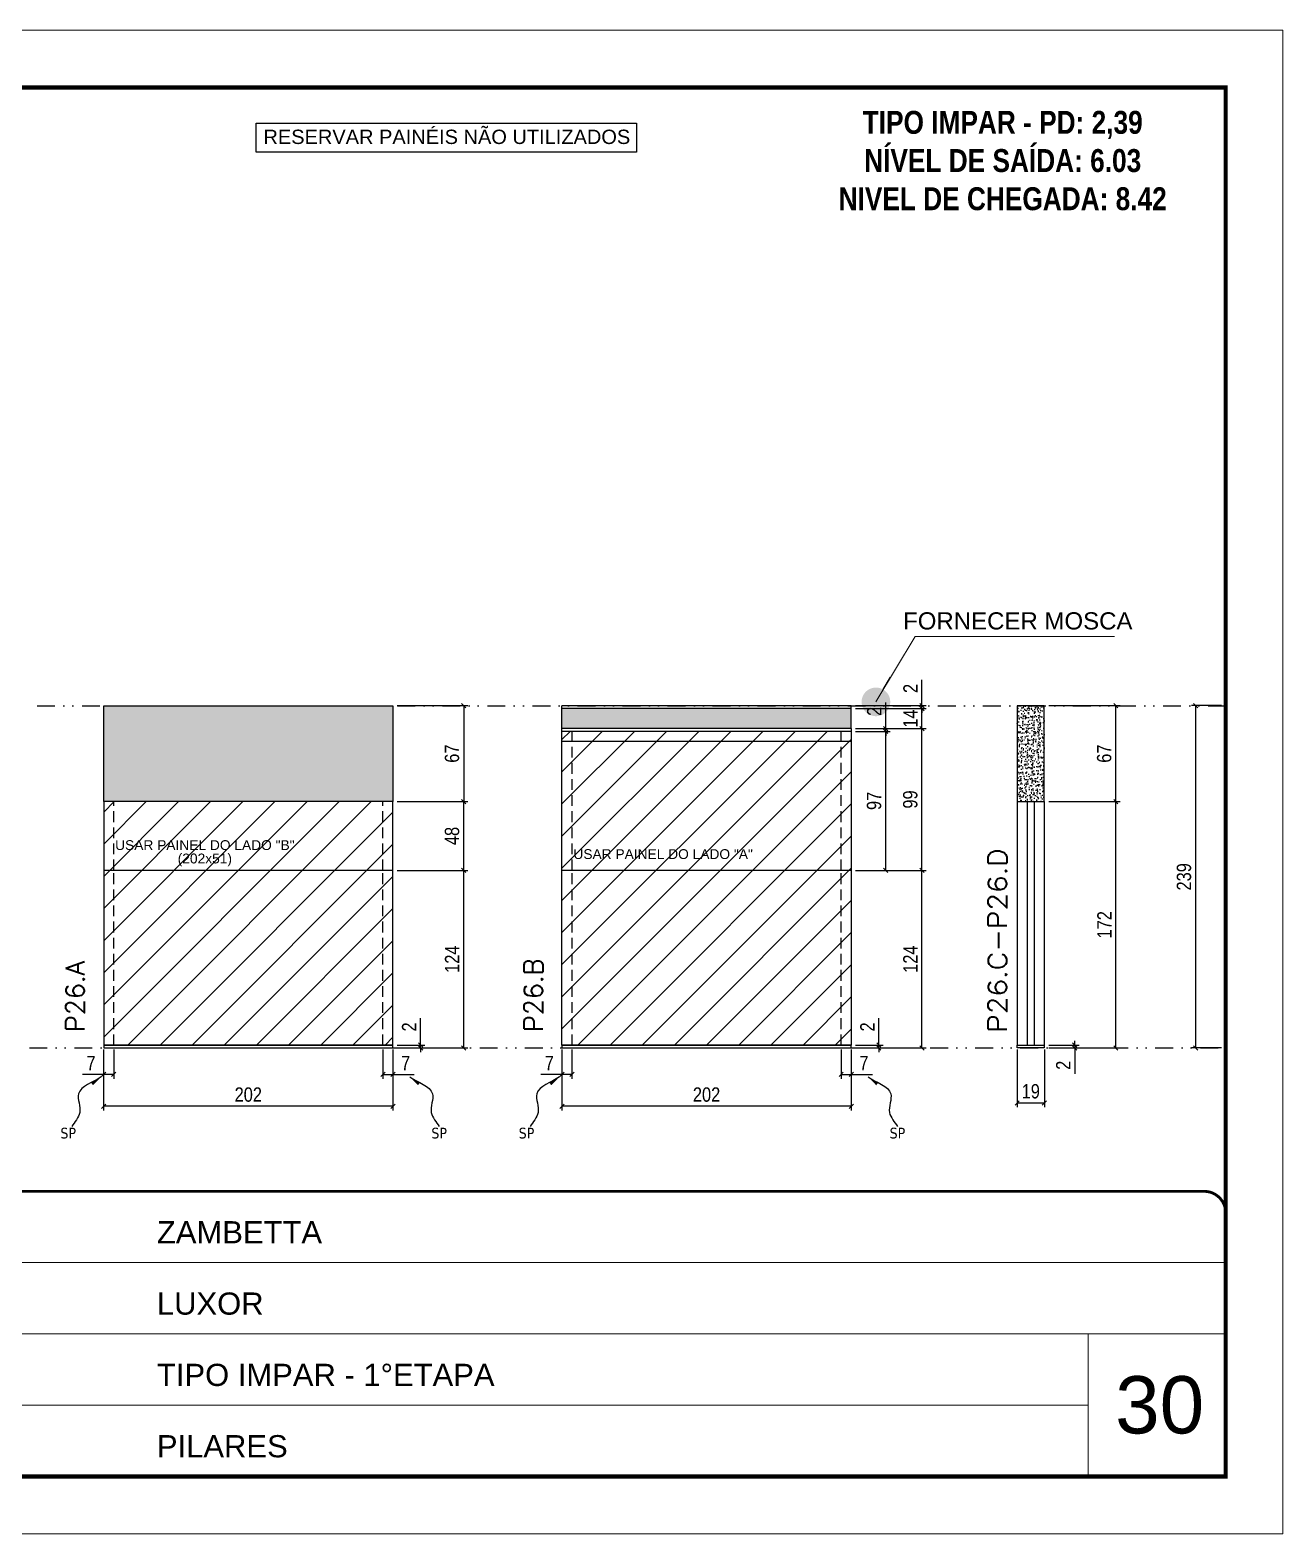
# Model space of a CAD drawing. Extents: x 14400 to 24104, y -21631 to 6985.
# Drawn here: x 16622 to 17497, y -2105 to -1055 of the extents above; entities that cross this region are included whole.
import ezdxf
from ezdxf.enums import TextEntityAlignment as Align

# ---------------------------------------------------------------- set-up
doc = ezdxf.new("R2010")
doc.units = 0
for name, pattern in [('CONTINUO', [0]), ('DASHED', [0.75, 0.5, -0.25]), ('DIVIDE2', [0.625, 0.25, -0.125, 0, -0.125, 0, -0.125]), ('HIDDEN', [0.375, 0.25, -0.125])]:
    doc.linetypes.add(name, pattern=pattern)
for name, color, linetype, lineweight in [('CARIMBO', 255, 'Continuous', 9), ('Folhas', 255, 'Continuous', 9), ('Hachura', 251, 'Continuous', 9), ('SARRAFO DE PRESSAO', 251, 'DASHED', 9), ('Texto Seção', 7, 'Continuous', 15)]:
    doc.layers.add(name, color=color, linetype=linetype, lineweight=lineweight)
for name, color, linetype in [('COTA', 241, 'Continuous'), ('NOMENCLATURA', 7, 'Continuous'), ('Nível', 160, 'Continuous'), ('Painéis', 200, 'Continuous'), ('SARR_2.2x7', 40, 'Continuous'), ('Sarrafo de Pressão', 42, 'HIDDEN'), ('texto', 7, 'Continuous'), ('TEXTO_GERAL', 7, 'Continuous')]:
    doc.layers.add(name, color=color, linetype=linetype)
doc.styles.add('ARIAL', font='arial.ttf')
doc.styles.add('COTA TECNICA', font='techl___.ttf', dxfattribs={"height": 10})
doc.styles.add('COTA TECNICA-50', font='techl___.ttf', dxfattribs={"height": 10})
doc.styles.add('REGUA-120', font='ROMANS.shx', dxfattribs={"height": 15})
doc.styles.add('ROMANC', font='techb___.ttf', dxfattribs={"height": 2.5})
doc.styles.get("Standard").update_dxf_attribs({"font": 'arial.ttf'})
doc.dimstyles.new('3x', dxfattribs={"dimtxt": 10, "dimasz": 5, "dimexe": 7, "dimexo": 5, "dimgap": 4, "dimtad": 1, "dimdec": 4, "dimlfac": 0.333333, "dimdsep": 46, "dimtxsty": 'Standard', "dimblk": 'DOT', "dimcen": 0.09, "dimclrd": 1, "dimclre": 1, "dimclrt": 2, "dimadec": 0, "dimazin": 2, "dimtfac": 1, "dimtdec": 4, "dimtmove": 0, "dimatfit": 3, "dimldrblk": 'DOT', "dimfxl": 1, "dimtolj": 1, "dimtzin": 0, "dimlwd": 9, "dimlwe": 9, "dimarcsym": 0})
doc.dimstyles.new('COTA PAINEL-50', dxfattribs={"dimtxt": 10, "dimasz": 3, "dimexe": 3, "dimexo": 3, "dimgap": 3, "dimtad": 1, "dimdec": 1, "dimzin": 12, "dimdsep": 46, "dimtxsty": 'COTA TECNICA-50', "dimblk1": 'OBLIQUE', "dimblk2": 'OBLIQUE', "dimsah": 1, "dimcen": 0.9, "dimclrd": 4, "dimclre": 4, "dimclrt": 240, "dimadec": 1, "dimazin": 3, "dimtfac": 1, "dimtdec": 1, "dimtmove": 0, "dimatfit": 3, "dimfxl": 1, "dimtolj": 1, "dimtzin": 12, "dimarcsym": 0})
doc.dimstyles.new('PAINEL', dxfattribs={"dimtxt": 10, "dimasz": 3, "dimexe": 3, "dimexo": 3, "dimgap": 3, "dimtad": 1, "dimdec": 1, "dimzin": 12, "dimdsep": 46, "dimtxsty": 'COTA TECNICA', "dimblk1": 'OBLIQUE', "dimblk2": 'OBLIQUE', "dimsah": 1, "dimcen": 0.9, "dimclrd": 4, "dimclre": 4, "dimclrt": 240, "dimadec": 1, "dimazin": 3, "dimtfac": 1, "dimtdec": 1, "dimtmove": 0, "dimatfit": 3, "dimfxl": 1, "dimtolj": 1, "dimtzin": 12, "dimarcsym": 0})
doc.dimstyles.get("Standard").update_dxf_attribs({"dimtxt": 0.18, "dimasz": 0.18, "dimexe": 0.18, "dimexo": 0.0625, "dimgap": 0.09, "dimtad": 0, "dimtih": 1, "dimtoh": 1, "dimdec": 4, "dimzin": 0, "dimdsep": 46, "dimtxsty": 'Standard', "dimcen": 0.09, "dimadec": 0, "dimazin": 0, "dimtfac": 1, "dimtdec": 4, "dimtofl": 0, "dimtmove": 0, "dimatfit": 3, "dimfxl": 1, "dimtolj": 1, "dimtzin": 0, "dimarcsym": 0})

# ---------------------------------------------------------------- blocks, each defined once
blk = doc.blocks.new('9999999999')
at = {"color": 30, "linetype": 'CONTINUO'}
for p, q in [((98564.6, 34379.6), (99584, 34379.6)), ((98564.6, 34329.8), (99488, 34329.8)), ((99584, 34329.8), (99488, 34329.8)), ((99488, 34329.8), (99488, 34230.2)), ((98564.6, 34280), (99488, 34280))]:
    blk.add_line(p, q, dxfattribs=at)
at = {"color": 30, "linetype": 'CONTINUO', "const_width": 2}
blk.add_lwpolyline([(99584, 34230.2), (99584, 34414.4, 0.414214), (99569, 34429.4), (98229, 34429.4, 0.414214), (98214, 34414.4), (98214, 34245.2, 0.414214), (98229, 34230.2), (99584, 34230.2)], format="xyb", dxfattribs=at)
at = {"layer": 'Folhas'}
blk.add_lwpolyline([(98139, 34190.2), (99624, 34190.2), (99624, 35240.2), (98139, 35240.2)], close=True, dxfattribs=at)
at = {"layer": 'Folhas', "color": 30, "const_width": 3}
blk.add_lwpolyline([(98214, 34230.2), (99584, 34230.2), (99584, 35200.2), (98214, 35200.2)], close=True, dxfattribs=at)
at = {"color": 7, "linetype": 'Continuous', "ltscale": 5, "style": 'ARIAL'}
for s, height, p in [('ZAMBETTA', 15.48, (98837.7, 34393.1)), ('LUXOR', 15.48, (98837.7, 34343.3)), ('TIPO IMPAR - 1°ETAPA', 15.483, (98837.7, 34293.5)), ('PILARES', 15.48, (98837.7, 34243.7))]:
    blk.add_text(s, height=height, dxfattribs=at).set_placement(p)
blk = doc.blocks.new('_Oblique')
at = {"color": 0, "linetype": 'ByBlock', "lineweight": -2}
blk.add_line((-0.5, -0.5), (0.5, 0.5), dxfattribs=at)
blk = doc.blocks.new('*D1282')
at = {"layer": 'COTA', "color": 4, "lineweight": -2, "transparency": 16777216}
for p, q in [((16673.5, -1767), (16673.5, -1809.7)), ((16875.5, -1767), (16875.5, -1809.7)), ((16875.5, -1806.7), (16673.5, -1806.7))]:
    blk.add_line(p, q, dxfattribs=at)
at = {"layer": 'Defpoints', "color": 0, "transparency": 16777216}
for p in [(16673.5, -1764), (16875.5, -1764), (16673.5, -1806.7)]:
    blk.add_point(p, dxfattribs=at)
at = {"layer": 'COTA', "color": 4, "lineweight": -2, "transparency": 16777216, "xscale": 3, "yscale": 3, "zscale": 3, "rotation": 180}
blk.add_blockref('_Oblique', (16673.5, -1806.7), dxfattribs=at)
at = {"layer": 'COTA', "color": 4, "lineweight": -2, "transparency": 16777216, "xscale": 3, "yscale": 3, "zscale": 3}
blk.add_blockref('_Oblique', (16875.5, -1806.7), dxfattribs=at)
at = {"layer": 'COTA', "color": 240, "transparency": 16777216, "insert": (16774.5, -1798.6), "char_height": 10, "attachment_point": 5, "style": 'COTA TECNICA'}
blk.add_mtext('\\A1;202', dxfattribs=at)
blk = doc.blocks.new('*D1283')
at = {"layer": 'COTA', "color": 4, "lineweight": -2, "transparency": 16777216}
for p, q in [((16868.5, -1767), (16868.5, -1787.5)), ((16875.5, -1769), (16875.5, -1787.5)), ((16868.5, -1784.5), (16875.5, -1784.5)), ((16875.5, -1784.5), (16890.3, -1784.5))]:
    blk.add_line(p, q, dxfattribs=at)
at = {"layer": 'Defpoints', "color": 0, "transparency": 16777216}
for p in [(16868.5, -1764), (16875.5, -1766), (16875.5, -1784.5)]:
    blk.add_point(p, dxfattribs=at)
at = {"layer": 'COTA', "color": 4, "lineweight": -2, "transparency": 16777216, "xscale": 3, "yscale": 3, "zscale": 3, "rotation": 180}
blk.add_blockref('_Oblique', (16868.5, -1784.5), dxfattribs=at)
at = {"layer": 'COTA', "color": 4, "lineweight": -2, "transparency": 16777216, "xscale": 3, "yscale": 3, "zscale": 3}
blk.add_blockref('_Oblique', (16875.5, -1784.5), dxfattribs=at)
at = {"layer": 'COTA', "color": 240, "transparency": 16777216, "insert": (16884.4, -1776.5), "char_height": 10, "attachment_point": 5, "style": 'COTA TECNICA-50'}
blk.add_mtext('\\A1;7', dxfattribs=at)
blk = doc.blocks.new('*D1284')
at = {"layer": 'COTA', "color": 4, "lineweight": -2, "transparency": 16777216}
for p, q in [((16673.5, -1769), (16673.5, -1787.5)), ((16680.5, -1767), (16680.5, -1787.5)), ((16673.5, -1784.5), (16658.8, -1784.5)), ((16680.5, -1784.5), (16673.5, -1784.5))]:
    blk.add_line(p, q, dxfattribs=at)
at = {"layer": 'Defpoints', "color": 0, "transparency": 16777216}
for p in [(16673.5, -1766), (16680.5, -1764), (16673.5, -1784.5)]:
    blk.add_point(p, dxfattribs=at)
at = {"layer": 'COTA', "color": 4, "lineweight": -2, "transparency": 16777216, "xscale": 3, "yscale": 3, "zscale": 3, "rotation": 180}
blk.add_blockref('_Oblique', (16673.5, -1784.5), dxfattribs=at)
at = {"layer": 'COTA', "color": 4, "lineweight": -2, "transparency": 16777216, "xscale": 3, "yscale": 3, "zscale": 3}
blk.add_blockref('_Oblique', (16680.5, -1784.5), dxfattribs=at)
at = {"layer": 'COTA', "color": 240, "transparency": 16777216, "insert": (16664.7, -1776.5), "char_height": 10, "attachment_point": 5, "style": 'COTA TECNICA-50'}
blk.add_mtext('\\A1;7', dxfattribs=at)
blk = doc.blocks.new('*D1292')
at = {"layer": 'COTA', "color": 4, "linetype": 'ByBlock', "lineweight": -2, "transparency": 16777216}
for p, q in [((16878.5, -1642), (16927.9, -1642)), ((16924.9, -1766), (16924.9, -1642)), ((16878.5, -1766), (16927.9, -1766))]:
    blk.add_line(p, q, dxfattribs=at)
at = {"layer": 'Defpoints', "color": 0, "linetype": 'ByBlock', "transparency": 16777216}
for p in [(16875.5, -1642), (16924.9, -1642), (16875.5, -1766)]:
    blk.add_point(p, dxfattribs=at)
at = {"layer": 'COTA', "color": 4, "linetype": 'ByBlock', "lineweight": -2, "transparency": 16777216, "xscale": 3, "yscale": 3, "zscale": 3}
for p, rotation in [((16924.9, -1642), 90), ((16924.9, -1766), 270)]:
    blk.add_blockref('_Oblique', p, dxfattribs=dict(at, rotation=rotation))
at = {"layer": 'COTA', "color": 240, "linetype": 'ByBlock', "transparency": 16777216, "insert": (16916.8, -1704), "char_height": 10, "attachment_point": 5, "rotation": 90, "style": 'COTA TECNICA'}
blk.add_mtext('\\A1;124', dxfattribs=at)
blk = doc.blocks.new('*D1285')
at = {"layer": 'COTA', "color": 4, "lineweight": -2, "transparency": 16777216}
for p, q in [((16894.8, -1764), (16894.8, -1745.2)), ((16878.5, -1764), (16897.8, -1764)), ((16878.5, -1766), (16897.8, -1766)), ((16894.8, -1766), (16894.8, -1764)), ((16894.8, -1766), (16894.8, -1769))]:
    blk.add_line(p, q, dxfattribs=at)
at = {"layer": 'Defpoints', "color": 0, "transparency": 16777216}
for p in [(16875.5, -1764), (16875.5, -1766), (16894.8, -1766)]:
    blk.add_point(p, dxfattribs=at)
at = {"layer": 'COTA', "color": 4, "lineweight": -2, "transparency": 16777216, "xscale": 3, "yscale": 3, "zscale": 3}
for p, rotation in [((16894.8, -1764), 270), ((16894.8, -1766), 90)]:
    blk.add_blockref('_Oblique', p, dxfattribs=dict(at, rotation=rotation))
at = {"layer": 'COTA', "color": 240, "transparency": 16777216, "insert": (16886.8, -1751.3), "char_height": 10, "attachment_point": 5, "rotation": 90, "style": 'COTA TECNICA-50'}
blk.add_mtext('\\A1;2', dxfattribs=at)
blk = doc.blocks.new('*D1293')
at = {"layer": 'COTA', "color": 4, "linetype": 'ByBlock', "lineweight": -2, "transparency": 16777216}
for p, q in [((16878.5, -1642), (16927.9, -1642)), ((16924.9, -1766), (16924.9, -1642)), ((16878.5, -1766), (16927.9, -1766))]:
    blk.add_line(p, q, dxfattribs=at)
at = {"layer": 'Defpoints', "color": 0, "linetype": 'ByBlock', "transparency": 16777216}
for p in [(16875.5, -1642), (16924.9, -1642), (16875.5, -1766)]:
    blk.add_point(p, dxfattribs=at)
at = {"layer": 'COTA', "color": 4, "linetype": 'ByBlock', "lineweight": -2, "transparency": 16777216, "xscale": 3, "yscale": 3, "zscale": 3}
for p, rotation in [((16924.9, -1642), 90), ((16924.9, -1766), 270)]:
    blk.add_blockref('_Oblique', p, dxfattribs=dict(at, rotation=rotation))
at = {"layer": 'COTA', "color": 240, "linetype": 'ByBlock', "transparency": 16777216, "insert": (16916.8, -1704), "char_height": 10, "attachment_point": 5, "rotation": 90, "style": 'COTA TECNICA'}
blk.add_mtext('\\A1;124', dxfattribs=at)
blk = doc.blocks.new('*D1286')
at = {"layer": 'COTA', "color": 4, "lineweight": -2, "transparency": 16777216}
for p, q in [((16993.5, -1767), (16993.5, -1809.7)), ((17195.5, -1767), (17195.5, -1809.7)), ((17195.5, -1806.7), (16993.5, -1806.7))]:
    blk.add_line(p, q, dxfattribs=at)
at = {"layer": 'Defpoints', "color": 0, "transparency": 16777216}
for p in [(16993.5, -1764), (17195.5, -1764), (16993.5, -1806.7)]:
    blk.add_point(p, dxfattribs=at)
at = {"layer": 'COTA', "color": 4, "lineweight": -2, "transparency": 16777216, "xscale": 3, "yscale": 3, "zscale": 3, "rotation": 180}
blk.add_blockref('_Oblique', (16993.5, -1806.7), dxfattribs=at)
at = {"layer": 'COTA', "color": 4, "lineweight": -2, "transparency": 16777216, "xscale": 3, "yscale": 3, "zscale": 3}
blk.add_blockref('_Oblique', (17195.5, -1806.7), dxfattribs=at)
at = {"layer": 'COTA', "color": 240, "transparency": 16777216, "insert": (17094.5, -1798.6), "char_height": 10, "attachment_point": 5, "style": 'COTA TECNICA'}
blk.add_mtext('\\A1;202', dxfattribs=at)
blk = doc.blocks.new('*D1287')
at = {"layer": 'COTA', "color": 4, "lineweight": -2, "transparency": 16777216}
for p, q in [((17188.5, -1767), (17188.5, -1787.5)), ((17195.5, -1769), (17195.5, -1787.5)), ((17188.5, -1784.5), (17195.5, -1784.5)), ((17195.5, -1784.5), (17210.3, -1784.5))]:
    blk.add_line(p, q, dxfattribs=at)
at = {"layer": 'Defpoints', "color": 0, "transparency": 16777216}
for p in [(17188.5, -1764), (17195.5, -1766), (17195.5, -1784.5)]:
    blk.add_point(p, dxfattribs=at)
at = {"layer": 'COTA', "color": 4, "lineweight": -2, "transparency": 16777216, "xscale": 3, "yscale": 3, "zscale": 3, "rotation": 180}
blk.add_blockref('_Oblique', (17188.5, -1784.5), dxfattribs=at)
at = {"layer": 'COTA', "color": 4, "lineweight": -2, "transparency": 16777216, "xscale": 3, "yscale": 3, "zscale": 3}
blk.add_blockref('_Oblique', (17195.5, -1784.5), dxfattribs=at)
at = {"layer": 'COTA', "color": 240, "transparency": 16777216, "insert": (17204.4, -1776.5), "char_height": 10, "attachment_point": 5, "style": 'COTA TECNICA-50'}
blk.add_mtext('\\A1;7', dxfattribs=at)
blk = doc.blocks.new('*D1288')
at = {"layer": 'COTA', "color": 4, "lineweight": -2, "transparency": 16777216}
for p, q in [((16993.5, -1769), (16993.5, -1787.5)), ((17000.5, -1767), (17000.5, -1787.5)), ((16993.5, -1784.5), (16978.8, -1784.5)), ((17000.5, -1784.5), (16993.5, -1784.5))]:
    blk.add_line(p, q, dxfattribs=at)
at = {"layer": 'Defpoints', "color": 0, "transparency": 16777216}
for p in [(16993.5, -1766), (17000.5, -1764), (16993.5, -1784.5)]:
    blk.add_point(p, dxfattribs=at)
at = {"layer": 'COTA', "color": 4, "lineweight": -2, "transparency": 16777216, "xscale": 3, "yscale": 3, "zscale": 3, "rotation": 180}
blk.add_blockref('_Oblique', (16993.5, -1784.5), dxfattribs=at)
at = {"layer": 'COTA', "color": 4, "lineweight": -2, "transparency": 16777216, "xscale": 3, "yscale": 3, "zscale": 3}
blk.add_blockref('_Oblique', (17000.5, -1784.5), dxfattribs=at)
at = {"layer": 'COTA', "color": 240, "transparency": 16777216, "insert": (16984.7, -1776.5), "char_height": 10, "attachment_point": 5, "style": 'COTA TECNICA-50'}
blk.add_mtext('\\A1;7', dxfattribs=at)
blk = doc.blocks.new('*D1294')
at = {"layer": 'COTA', "color": 4, "linetype": 'ByBlock', "lineweight": -2, "transparency": 16777216}
for p, q in [((17198.5, -1642), (17247.9, -1642)), ((17244.9, -1766), (17244.9, -1642)), ((17198.5, -1766), (17247.9, -1766))]:
    blk.add_line(p, q, dxfattribs=at)
at = {"layer": 'Defpoints', "color": 0, "linetype": 'ByBlock', "transparency": 16777216}
for p in [(17195.5, -1642), (17244.9, -1642), (17195.5, -1766)]:
    blk.add_point(p, dxfattribs=at)
at = {"layer": 'COTA', "color": 4, "linetype": 'ByBlock', "lineweight": -2, "transparency": 16777216, "xscale": 3, "yscale": 3, "zscale": 3}
for p, rotation in [((17244.9, -1642), 90), ((17244.9, -1766), 270)]:
    blk.add_blockref('_Oblique', p, dxfattribs=dict(at, rotation=rotation))
at = {"layer": 'COTA', "color": 240, "linetype": 'ByBlock', "transparency": 16777216, "insert": (17236.8, -1704), "char_height": 10, "attachment_point": 5, "rotation": 90, "style": 'COTA TECNICA'}
blk.add_mtext('\\A1;124', dxfattribs=at)
blk = doc.blocks.new('*D1289')
at = {"layer": 'COTA', "color": 4, "lineweight": -2, "transparency": 16777216}
for p, q in [((17214.8, -1764), (17214.8, -1745.2)), ((17198.5, -1764), (17217.8, -1764)), ((17198.5, -1766), (17217.8, -1766)), ((17214.8, -1766), (17214.8, -1764)), ((17214.8, -1766), (17214.8, -1769))]:
    blk.add_line(p, q, dxfattribs=at)
at = {"layer": 'Defpoints', "color": 0, "transparency": 16777216}
for p in [(17195.5, -1764), (17195.5, -1766), (17214.8, -1766)]:
    blk.add_point(p, dxfattribs=at)
at = {"layer": 'COTA', "color": 4, "lineweight": -2, "transparency": 16777216, "xscale": 3, "yscale": 3, "zscale": 3}
for p, rotation in [((17214.8, -1764), 270), ((17214.8, -1766), 90)]:
    blk.add_blockref('_Oblique', p, dxfattribs=dict(at, rotation=rotation))
at = {"layer": 'COTA', "color": 240, "transparency": 16777216, "insert": (17206.8, -1751.3), "char_height": 10, "attachment_point": 5, "rotation": 90, "style": 'COTA TECNICA-50'}
blk.add_mtext('\\A1;2', dxfattribs=at)
blk = doc.blocks.new('*D1295')
at = {"layer": 'COTA', "color": 4, "linetype": 'ByBlock', "lineweight": -2, "transparency": 16777216}
for p, q in [((17198.5, -1642), (17247.9, -1642)), ((17244.9, -1766), (17244.9, -1642)), ((17198.5, -1766), (17247.9, -1766))]:
    blk.add_line(p, q, dxfattribs=at)
at = {"layer": 'Defpoints', "color": 0, "linetype": 'ByBlock', "transparency": 16777216}
for p in [(17195.5, -1642), (17244.9, -1642), (17195.5, -1766)]:
    blk.add_point(p, dxfattribs=at)
at = {"layer": 'COTA', "color": 4, "linetype": 'ByBlock', "lineweight": -2, "transparency": 16777216, "xscale": 3, "yscale": 3, "zscale": 3}
for p, rotation in [((17244.9, -1642), 90), ((17244.9, -1766), 270)]:
    blk.add_blockref('_Oblique', p, dxfattribs=dict(at, rotation=rotation))
at = {"layer": 'COTA', "color": 240, "linetype": 'ByBlock', "transparency": 16777216, "insert": (17236.8, -1704), "char_height": 10, "attachment_point": 5, "rotation": 90, "style": 'COTA TECNICA'}
blk.add_mtext('\\A1;124', dxfattribs=at)
blk = doc.blocks.new('*D1296')
at = {"layer": 'COTA', "color": 4, "lineweight": -2, "transparency": 16777216}
for p, q in [((17198.5, -1543), (17247.9, -1543)), ((17244.9, -1642), (17244.9, -1543)), ((17198.5, -1642), (17247.9, -1642))]:
    blk.add_line(p, q, dxfattribs=at)
at = {"layer": 'Defpoints', "color": 0, "transparency": 16777216}
for p in [(17195.5, -1543), (17244.9, -1543), (17195.5, -1642)]:
    blk.add_point(p, dxfattribs=at)
at = {"layer": 'COTA', "color": 4, "lineweight": -2, "transparency": 16777216, "xscale": 3, "yscale": 3, "zscale": 3}
for p, rotation in [((17244.9, -1543), 90), ((17244.9, -1642), 270)]:
    blk.add_blockref('_Oblique', p, dxfattribs=dict(at, rotation=rotation))
at = {"layer": 'COTA', "color": 240, "transparency": 16777216, "insert": (17236.8, -1592.5), "char_height": 10, "attachment_point": 5, "rotation": 90, "style": 'COTA TECNICA'}
blk.add_mtext('\\A1;99', dxfattribs=at)
blk = doc.blocks.new('*D1263')
at = {"layer": 'COTA', "color": 4, "lineweight": -2, "transparency": 16777216}
for p, q in [((17311.4, -1767), (17311.4, -1807.4)), ((17330.4, -1767), (17330.4, -1807.4)), ((17311.4, -1804.4), (17330.4, -1804.4))]:
    blk.add_line(p, q, dxfattribs=at)
at = {"layer": 'Defpoints', "color": 0, "transparency": 16777216}
for p in [(17311.4, -1764), (17330.4, -1764), (17330.4, -1804.4)]:
    blk.add_point(p, dxfattribs=at)
at = {"layer": 'COTA', "color": 4, "lineweight": -2, "transparency": 16777216, "xscale": 3, "yscale": 3, "zscale": 3, "rotation": 180}
blk.add_blockref('_Oblique', (17311.4, -1804.4), dxfattribs=at)
at = {"layer": 'COTA', "color": 4, "lineweight": -2, "transparency": 16777216, "xscale": 3, "yscale": 3, "zscale": 3}
blk.add_blockref('_Oblique', (17330.4, -1804.4), dxfattribs=at)
at = {"layer": 'COTA', "color": 240, "transparency": 16777216, "insert": (17320.9, -1796.3), "char_height": 10, "attachment_point": 5, "style": 'COTA TECNICA'}
blk.add_mtext('\\A1;19', dxfattribs=at)
blk = doc.blocks.new('*D1264')
at = {"layer": 'COTA', "color": 4, "lineweight": -2, "transparency": 16777216}
for p, q in [((17351.6, -1764), (17351.6, -1761)), ((17333.4, -1764), (17354.6, -1764)), ((17333.4, -1766), (17354.6, -1766)), ((17351.6, -1764), (17351.6, -1766)), ((17351.6, -1766), (17351.6, -1784.1))]:
    blk.add_line(p, q, dxfattribs=at)
at = {"layer": 'Defpoints', "color": 0, "transparency": 16777216}
for p in [(17330.4, -1764), (17330.4, -1766), (17351.6, -1764)]:
    blk.add_point(p, dxfattribs=at)
at = {"layer": 'COTA', "color": 4, "lineweight": -2, "transparency": 16777216, "xscale": 3, "yscale": 3, "zscale": 3}
for p, rotation in [((17351.6, -1764), 270), ((17351.6, -1766), 90)]:
    blk.add_blockref('_Oblique', p, dxfattribs=dict(at, rotation=rotation))
at = {"layer": 'COTA', "color": 240, "transparency": 16777216, "insert": (17343.6, -1778.1), "char_height": 10, "attachment_point": 5, "rotation": 90, "style": 'COTA TECNICA-50'}
blk.add_mtext('\\A1;2', dxfattribs=at)
blk = doc.blocks.new('*D1265')
at = {"layer": 'COTA', "color": 4, "lineweight": -2, "transparency": 16777216}
for p, q in [((17333.4, -1594), (17383.3, -1594)), ((17380.3, -1766), (17380.3, -1594)), ((17333.4, -1766), (17383.3, -1766))]:
    blk.add_line(p, q, dxfattribs=at)
at = {"layer": 'Defpoints', "color": 0, "transparency": 16777216}
for p in [(17330.4, -1594), (17380.3, -1594), (17330.4, -1766)]:
    blk.add_point(p, dxfattribs=at)
at = {"layer": 'COTA', "color": 4, "lineweight": -2, "transparency": 16777216, "xscale": 3, "yscale": 3, "zscale": 3}
for p, rotation in [((17380.3, -1594), 90), ((17380.3, -1766), 270)]:
    blk.add_blockref('_Oblique', p, dxfattribs=dict(at, rotation=rotation))
at = {"layer": 'COTA', "color": 240, "transparency": 16777216, "insert": (17372.3, -1680), "char_height": 10, "attachment_point": 5, "rotation": 90, "style": 'COTA TECNICA-50'}
blk.add_mtext('\\A1;172', dxfattribs=at)
blk = doc.blocks.new('*D1290')
at = {"layer": 'COTA', "color": 4, "lineweight": -2, "transparency": 16777216}
for p, q in [((17333.4, -1527), (17383.3, -1527)), ((17380.3, -1594), (17380.3, -1527)), ((17333.4, -1594), (17383.3, -1594))]:
    blk.add_line(p, q, dxfattribs=at)
at = {"layer": 'Defpoints', "color": 0, "transparency": 16777216}
for p in [(17330.4, -1527), (17380.3, -1527), (17330.4, -1594)]:
    blk.add_point(p, dxfattribs=at)
at = {"layer": 'COTA', "color": 4, "lineweight": -2, "transparency": 16777216, "xscale": 3, "yscale": 3, "zscale": 3}
for p, rotation in [((17380.3, -1527), 90), ((17380.3, -1594), 270)]:
    blk.add_blockref('_Oblique', p, dxfattribs=dict(at, rotation=rotation))
at = {"layer": 'COTA', "color": 240, "transparency": 16777216, "insert": (17372.2, -1560.5), "char_height": 10, "attachment_point": 5, "rotation": 90, "style": 'COTA TECNICA'}
blk.add_mtext('\\A1;67', dxfattribs=at)
blk = doc.blocks.new('*D1291')
at = {"layer": 'COTA', "color": 4, "lineweight": -2, "transparency": 16777216}
for p, q in [((17454, -1527), (17433.1, -1527)), ((17436.1, -1766), (17436.1, -1527)), ((17454, -1766), (17433.1, -1766))]:
    blk.add_line(p, q, dxfattribs=at)
at = {"layer": 'Defpoints', "color": 0, "transparency": 16777216}
for p in [(17436.1, -1527), (17457, -1527), (17457, -1766)]:
    blk.add_point(p, dxfattribs=at)
at = {"layer": 'COTA', "color": 4, "lineweight": -2, "transparency": 16777216, "xscale": 3, "yscale": 3, "zscale": 3}
for p, rotation in [((17436.1, -1527), 90), ((17436.1, -1766), 270)]:
    blk.add_blockref('_Oblique', p, dxfattribs=dict(at, rotation=rotation))
at = {"layer": 'COTA', "color": 240, "transparency": 16777216, "insert": (17427.9, -1646.5), "char_height": 10, "attachment_point": 5, "rotation": 90, "style": 'COTA TECNICA'}
blk.add_mtext('\\A1;239', dxfattribs=at)
blk = doc.blocks.new('*D3546')
at = {"layer": 'COTA', "color": 4, "lineweight": -2, "transparency": 16777216}
for p, q in [((16878.5, -1594), (16927.9, -1594)), ((16924.9, -1642), (16924.9, -1594)), ((16878.5, -1642), (16927.9, -1642))]:
    blk.add_line(p, q, dxfattribs=at)
at = {"layer": 'Defpoints', "color": 0, "transparency": 16777216}
for p in [(16875.5, -1594), (16924.9, -1594), (16875.5, -1642)]:
    blk.add_point(p, dxfattribs=at)
at = {"layer": 'COTA', "color": 4, "lineweight": -2, "transparency": 16777216, "xscale": 3, "yscale": 3, "zscale": 3}
for p, rotation in [((16924.9, -1594), 90), ((16924.9, -1642), 270)]:
    blk.add_blockref('_Oblique', p, dxfattribs=dict(at, rotation=rotation))
at = {"layer": 'COTA', "color": 240, "transparency": 16777216, "insert": (16916.8, -1618), "char_height": 10, "attachment_point": 5, "rotation": 90, "style": 'COTA TECNICA'}
blk.add_mtext('\\A1;48', dxfattribs=at)
blk = doc.blocks.new('*D3547')
at = {"layer": 'COTA', "color": 4, "lineweight": -2, "transparency": 16777216}
for p, q in [((16878.5, -1527), (16927.9, -1527)), ((16924.9, -1527), (16924.9, -1594)), ((16878.5, -1594), (16927.9, -1594))]:
    blk.add_line(p, q, dxfattribs=at)
at = {"layer": 'Defpoints', "color": 0, "transparency": 16777216}
for p in [(16875.5, -1527), (16875.5, -1594), (16924.9, -1594)]:
    blk.add_point(p, dxfattribs=at)
at = {"layer": 'COTA', "color": 4, "lineweight": -2, "transparency": 16777216, "xscale": 3, "yscale": 3, "zscale": 3}
for p, rotation in [((16924.9, -1527), 90), ((16924.9, -1594), 270)]:
    blk.add_blockref('_Oblique', p, dxfattribs=dict(at, rotation=rotation))
at = {"layer": 'COTA', "color": 240, "transparency": 16777216, "insert": (16916.8, -1560.5), "char_height": 10, "attachment_point": 5, "rotation": 90, "style": 'COTA TECNICA'}
blk.add_mtext('\\A1;67', dxfattribs=at)
blk = doc.blocks.new('*D3548')
at = {"layer": 'COTA', "color": 4, "lineweight": -2, "transparency": 16777216}
for p, q in [((17198.5, -1529), (17247.9, -1529)), ((17244.9, -1543), (17244.9, -1529)), ((17198.5, -1543), (17247.9, -1543))]:
    blk.add_line(p, q, dxfattribs=at)
at = {"layer": 'Defpoints', "color": 0, "transparency": 16777216}
for p in [(17195.5, -1529), (17244.9, -1529), (17195.5, -1543)]:
    blk.add_point(p, dxfattribs=at)
at = {"layer": 'COTA', "color": 4, "lineweight": -2, "transparency": 16777216, "xscale": 3, "yscale": 3, "zscale": 3}
for p, rotation in [((17244.9, -1529), 90), ((17244.9, -1543), 270)]:
    blk.add_blockref('_Oblique', p, dxfattribs=dict(at, rotation=rotation))
at = {"layer": 'COTA', "color": 240, "transparency": 16777216, "insert": (17236.8, -1536), "char_height": 10, "attachment_point": 5, "rotation": 90, "style": 'COTA TECNICA'}
blk.add_mtext('\\A1;14', dxfattribs=at)
blk = doc.blocks.new('*D3549')
at = {"layer": 'COTA', "color": 4, "lineweight": -2, "transparency": 16777216}
for p, q in [((17244.9, -1527), (17244.9, -1508.9)), ((17198.5, -1527), (17247.9, -1527)), ((17198.5, -1529), (17247.9, -1529)), ((17244.9, -1529), (17244.9, -1527)), ((17244.9, -1529), (17244.9, -1532))]:
    blk.add_line(p, q, dxfattribs=at)
at = {"layer": 'Defpoints', "color": 0, "transparency": 16777216}
for p in [(17195.5, -1527), (17195.5, -1529), (17244.9, -1527)]:
    blk.add_point(p, dxfattribs=at)
at = {"layer": 'COTA', "color": 4, "lineweight": -2, "transparency": 16777216, "xscale": 3, "yscale": 3, "zscale": 3}
for p, rotation in [((17244.9, -1527), 270), ((17244.9, -1529), 90)]:
    blk.add_blockref('_Oblique', p, dxfattribs=dict(at, rotation=rotation))
at = {"layer": 'COTA', "color": 240, "transparency": 16777216, "insert": (17236.9, -1515), "char_height": 10, "attachment_point": 5, "rotation": 90, "style": 'COTA TECNICA'}
blk.add_mtext('\\A1;2', dxfattribs=at)
blk = doc.blocks.new('*D3550')
at = {"layer": 'COTA', "color": 4, "lineweight": -2, "transparency": 16777216}
for p, q in [((17198.5, -1545), (17222.6, -1545)), ((17219.6, -1642), (17219.6, -1545)), ((17198.5, -1642), (17222.6, -1642))]:
    blk.add_line(p, q, dxfattribs=at)
at = {"layer": 'Defpoints', "color": 0, "transparency": 16777216}
for p in [(17195.5, -1545), (17219.6, -1545), (17195.5, -1642)]:
    blk.add_point(p, dxfattribs=at)
at = {"layer": 'COTA', "color": 4, "lineweight": -2, "transparency": 16777216, "xscale": 3, "yscale": 3, "zscale": 3}
for p, rotation in [((17219.6, -1545), 90), ((17219.6, -1642), 270)]:
    blk.add_blockref('_Oblique', p, dxfattribs=dict(at, rotation=rotation))
at = {"layer": 'COTA', "color": 240, "transparency": 16777216, "insert": (17211.5, -1593.5), "char_height": 10, "attachment_point": 5, "rotation": 90, "style": 'COTA TECNICA'}
blk.add_mtext('\\A1;97', dxfattribs=at)
blk = doc.blocks.new('*D3551')
at = {"layer": 'COTA', "color": 4, "lineweight": -2, "transparency": 16777216}
for p, q in [((17219.6, -1543), (17219.6, -1524.9)), ((17198.5, -1543), (17222.6, -1543)), ((17219.6, -1545), (17219.6, -1543)), ((17198.5, -1545), (17222.6, -1545)), ((17219.6, -1545), (17219.6, -1548))]:
    blk.add_line(p, q, dxfattribs=at)
at = {"layer": 'Defpoints', "color": 0, "transparency": 16777216}
for p in [(17195.5, -1543), (17219.6, -1543), (17195.5, -1545)]:
    blk.add_point(p, dxfattribs=at)
at = {"layer": 'COTA', "color": 4, "lineweight": -2, "transparency": 16777216, "xscale": 3, "yscale": 3, "zscale": 3}
for p, rotation in [((17219.6, -1543), 270), ((17219.6, -1545), 90)]:
    blk.add_blockref('_Oblique', p, dxfattribs=dict(at, rotation=rotation))
at = {"layer": 'COTA', "color": 240, "transparency": 16777216, "insert": (17211.6, -1531), "char_height": 10, "attachment_point": 5, "rotation": 90, "style": 'COTA TECNICA'}
blk.add_mtext('\\A1;2', dxfattribs=at)
blk = doc.blocks.new('_Dot')
at = {"color": 0, "linetype": 'ByBlock', "lineweight": -2}
blk.add_line((-0.5, 0), (-1, 0), dxfattribs=at)
at = {"color": 0, "linetype": 'ByBlock', "const_width": 0.5}
blk.add_lwpolyline([(-0.25, 0, 1), (0.25, 0, 1)], format="xyb", close=True, dxfattribs=at)

msp = doc.modelspace()

# ---------------------------------------------------------------- hatches: boundary and pattern name
at = {"layer": 'COTA'}
h = msp.add_hatch(dxfattribs=at)
h.set_pattern_fill('AR-CONC', color=256, scale=0.03)
h.paths.add_polyline_path([(16875.53, -1527.02), (16673.53, -1527.02), (16673.53, -1594.02), (16875.53, -1594.02)])
h = msp.add_hatch(dxfattribs=at)
h.set_pattern_fill('AR-CONC', color=256, scale=0.03)
h.set_pattern_definition([(50, (534.385, -77), (5.4655401, -0.4781726), [0.5715, -6.2865]), (355, (534.385, -77), (-1.0573026, 5.7317054), [0.4572, -5.0292175]), (100.451445, (534.8404, -77.04), (4.4082374, 5.2535326), [0.4857003, -5.3427073]), (46.1842, (534.385, -75.476), (8.1323712, -1.2612698), [0.85725, -9.42975]), (96.63556, (535.0626, -75.581), (7.122124, 7.4227837), [0.7285507, -8.0140682]), (351.18415, (534.385, -75.476), (7.122124, 7.4227837), [0.685799, -7.543792]), (21, (535.147, -75.857), (4.5484317, -3.067956), [0.5715, -6.2865]), (326, (535.147, -75.857), (1.8540609, 5.525639), [0.4572, -5.0292]), (71.451445, (535.526, -76.1127), (6.4024926, 2.457683), [0.4857003, -5.3426981]), (37.5, (534.3849, -77), (0.0926581, 2.53665117), [0, -4.96824, 0, -5.1054, 0, -5.04825]), (7.5, (534.385, -77), (2.00458988, 3.00541724), [0, -2.91084, 0, -4.85394, 0, -1.92405]), (327.5, (532.6856, -77), (4.06771786, -0.17186232), [0, -1.905, 0, -5.9436, 0, -7.8867]), (317.5, (531.9236, -77), (4.44387544, 0.7627947), [0, -2.4765, 0, -3.94716, 0, -5.6007])])
h.paths.add_polyline_path([(16993.55, -1529.02), (16993.55, -1543.02), (17195.55, -1543.02), (17195.55, -1529.02)])
h = msp.add_hatch(dxfattribs=at)
h.set_pattern_fill('AR-CONC', color=256, scale=0.03)
h.set_pattern_definition([(50, (-1431.694, -5809.8755), (5.4655401, -0.4781726), [0.5715, -6.2865]), (355, (-1431.694, -5809.8755), (-1.0573026, 5.7317054), [0.4572, -5.0292175]), (100.451445, (-1431.2385, -5809.9154), (4.4082374, 5.2535326), [0.4857003, -5.3427073]), (46.1842, (-1431.694, -5808.3515), (8.1323712, -1.2612698), [0.85725, -9.42975]), (96.635558, (-1431.016, -5808.457), (7.122124, 7.4227837), [0.7285507, -8.0140682]), (351.18415, (-1431.694, -5808.3515), (7.122124, 7.4227837), [0.685799, -7.543792]), (21, (-1430.932, -5808.7325), (4.5484317, -3.0679559), [0.5715, -6.2865]), (326, (-1430.932, -5808.7325), (1.8540609, 5.525639), [0.4572, -5.0292]), (71.451445, (-1430.553, -5808.988), (6.4024926, 2.457683), [0.4857003, -5.3426981]), (37.5, (-1431.694, -5809.8755), (0.0926581, 2.53665117), [0, -4.96824, 0, -5.1054, 0, -5.04825]), (7.5, (-1431.694, -5809.8755), (2.00458988, 3.00541724), [0, -2.91084, 0, -4.85394, 0, -1.92405]), (327.5, (-1433.3932, -5809.8755), (4.06771786, -0.17186232), [0, -1.905, 0, -5.9436, 0, -7.8867]), (317.5, (-1434.1552, -5809.8755), (4.44387544, 0.7627947), [0, -2.4765, 0, -3.94716, 0, -5.6007])])
h.paths.add_polyline_path([(17330.36, -1527.02), (17311.36, -1527.02), (17311.36, -1594.02), (17330.36, -1594.02)])
at = {"layer": 'Hachura', "linetype": 'ByBlock'}
h = msp.add_hatch(dxfattribs=at)
h.set_pattern_fill('ANSI31', color=256, scale=5)
h.paths.add_polyline_path([(16875.53, -1594.02), (16673.53, -1594.02), (16673.53, -1642.02), (16875.53, -1642.02)])
h.paths.add_polyline_path([(16875.53, -1642.02), (16673.53, -1642.02), (16673.53, -1764.02), (16875.53, -1764.02)])
h.paths.add_polyline_path([(17195.55, -1642.02), (16993.55, -1642.02), (16993.55, -1764.02), (17195.55, -1764.02)])
h.paths.add_polyline_path([(17195.55, -1545.02), (16993.55, -1545.02), (16993.55, -1642.02), (17195.55, -1642.02)])

# ---------------------------------------------------------------- linework, layer by layer
msp.add_lwpolyline([(16779.99, -1120.37), (17045.61, -1120.37), (17045.61, -1140.44), (16779.99, -1140.44)], close=True)
at = {"layer": 'COTA'}
for p, q in [((16673.53, -1594.02), (16673.53, -1527.02)), ((16673.53, -1527.02), (16875.53, -1527.02)), ((16875.53, -1527.02), (16875.53, -1594.02)), ((16993.55, -1543.02), (16993.55, -1529.02)), ((17195.55, -1543.02), (17195.55, -1529.02))]:
    msp.add_line(p, q, dxfattribs=at)
msp.add_lwpolyline([(17311.36, -1594.02), (17330.36, -1594.02), (17330.36, -1527.02), (17311.36, -1527.02)], close=True, dxfattribs=at)
at = {"layer": 'Nível', "color": 4, "linetype": 'DIVIDE2', "ltscale": 50}
for p, q in [((16626.98, -1527.02), (17456.97, -1527.02)), ((16086.97, -1766.02), (17456.97, -1766.02))]:
    msp.add_line(p, q, dxfattribs=at)
at = {"layer": 'Painéis'}
for p, q in [((17195.55, -1527.02), (16993.55, -1527.02)), ((16993.55, -1529.02), (16993.55, -1527.02)), ((17195.55, -1529.02), (16993.55, -1529.02)), ((17195.55, -1529.02), (17195.55, -1527.02)), ((16993.55, -1764.02), (16993.55, -1543.02)), ((17195.55, -1543.02), (16993.55, -1543.02)), ((17195.55, -1543.02), (17195.55, -1764.02)), ((17195.55, -1545.02), (16993.55, -1545.02)), ((16673.53, -1594.02), (16673.53, -1764.02)), ((16875.53, -1594.02), (16673.53, -1594.02)), ((16875.53, -1764.02), (16875.53, -1594.02)), ((17311.36, -1594.02), (17311.36, -1764.02)), ((17311.36, -1594.02), (17330.36, -1594.02)), ((17330.36, -1594.02), (17330.36, -1764.02)), ((16875.53, -1642.02), (16673.53, -1642.02)), ((17195.55, -1642.02), (16993.55, -1642.02)), ((16673.53, -1764.02), (16875.53, -1764.02)), ((16993.55, -1764.02), (17195.55, -1764.02)), ((17311.36, -1764.02), (17330.36, -1764.02)), ((17311.36, -1766.02), (17311.36, -1764.02)), ((17330.36, -1766.02), (17311.36, -1766.02)), ((17330.36, -1764.02), (17330.36, -1766.02))]:
    msp.add_line(p, q, dxfattribs=at)
for points in [[(16875.53, -1764.02), (16673.53, -1764.02), (16673.53, -1766.02), (16875.53, -1766.02)], [(17195.55, -1764.02), (16993.55, -1764.02), (16993.55, -1766.02), (17195.55, -1766.02)]]:
    msp.add_lwpolyline(points, close=True, dxfattribs=at)
at = {"layer": 'SARR_2.2x7'}
for p, q in [((17195.55, -1552.02), (16993.55, -1552.02)), ((17318.36, -1594.02), (17318.36, -1764.02)), ((17323.36, -1594.02), (17323.36, -1764.02))]:
    msp.add_line(p, q, dxfattribs=at)
at = {"layer": 'Sarrafo de Pressão', "ltscale": 30}
for p, q in [((17000.55, -1642.02), (17000.55, -1543.02)), ((17188.55, -1642.02), (17188.55, -1543.02)), ((16680.53, -1642.02), (16680.53, -1594.02)), ((16868.53, -1642.02), (16868.53, -1594.02)), ((16680.53, -1764.02), (16680.53, -1642.02)), ((16868.53, -1764.02), (16868.53, -1642.02)), ((17000.55, -1764.02), (17000.55, -1642.02)), ((17188.55, -1764.02), (17188.55, -1642.02))]:
    msp.add_line(p, q, dxfattribs=at)

# ---------------------------------------------------------------- block references
at = {"layer": 'SARRAFO DE PRESSAO', "color": 6, "linetype": 'ByBlock'}
msp.add_blockref('9999999999', (-82127.01, -36295.5), dxfattribs=at)

# ---------------------------------------------------------------- texts
at = {"style": 'ARIAL'}
msp.add_text('RESERVAR PAINÉIS NÃO UTILIZADOS', height=10, dxfattribs=at).set_placement((16913.15, -1129.84), align=Align.MIDDLE_CENTER)
at = {"color": 0, "linetype": 'Continuous', "ltscale": 5, "style": 'ARIAL'}
msp.add_text('FORNECER MOSCA', height=12, dxfattribs=at).set_placement((17231.73, -1473.79))
at = {"layer": 'CARIMBO', "style": 'ARIAL'}
msp.add_text('30', height=40, dxfattribs=at).set_placement((17379.83, -2035.15))
at = {"layer": 'NOMENCLATURA', "color": 2, "insert": (17301.29, -1111.71), "char_height": 16, "attachment_point": 2, "style": 'ROMANC'}
msp.add_mtext_dynamic_manual_height_columns('TIPO IMPAR - PD: 2,39\\PNÍVEL DE SAÍDA: 6.03\\PNIVEL DE CHEGADA: 8.42', width=432.3511, gutter_width=1, heights=[0], dxfattribs=at)
at = {"layer": 'texto', "color": 0, "char_height": 7.5, "attachment_point": 5}
for insert in [(16648.75, -1825.51), (16907.78, -1825.51), (16968.77, -1825.51), (17227.79, -1825.51)]:
    msp.add_mtext('{\\fTahoma|b0|i0|c0|p34;\\C4;SP}', dxfattribs=dict(at, insert=insert))
at = {"layer": 'Texto Seção', "style": 'REGUA-120', "width": 1.1}
msp.add_text('P26.C-P26.D', height=13, rotation=90, dxfattribs=at).set_placement((17304.11, -1755.25))
at = {"layer": 'Texto Seção', "char_height": 13, "width": 285.3299, "attachment_point": 7, "rotation": 90, "style": 'REGUA-120'}
for s, insert in [('\\pt26;P26.A', (16660.06, -1754.76)), ('\\pt26;P26.B', (16980.07, -1754.76))]:
    msp.add_mtext(s, dxfattribs=dict(at, insert=insert))
at = {"layer": 'TEXTO_GERAL', "style": 'ARIAL'}
for s, height, p in [('USAR PAINEL DO LADO "B"', 6.8756, (16744.17, -1624.36)), ('USAR PAINEL DO LADO "A"', 6.8756, (17064.18, -1630.64)), ('(202x51)', 6.876, (16744.17, -1633.7))]:
    msp.add_text(s, height=height, dxfattribs=at).set_placement(p, align=Align.MIDDLE_CENTER)

# ---------------------------------------------------------------- dimensions: what is measured, and where the dimension line sits
at = {"layer": 'COTA'}
for base, p1, p2, angle, dimstyle, picture, middle in [((17244.91, -1527.02), (17195.55, -1529.02), (17195.55, -1527.02), 90, 'PAINEL', '*D3549', (17236.91, -1514.96)), ((16924.9, -1594.02), (16875.53, -1527.02), (16875.53, -1594.02), 90, 'PAINEL', '*D3547', (16916.8, -1560.52)), ((17219.64, -1543.02), (17195.55, -1545.02), (17195.55, -1543.02), 90, 'PAINEL', '*D3551', (17211.64, -1530.96)), ((17380.35, -1527.02), (17330.36, -1594.02), (17330.36, -1527.02), 90, 'PAINEL', '*D1290', (17372.25, -1560.52)), ((17436.12, -1527.02), (17456.97, -1766.02), (17456.97, -1527.02), 90, 'PAINEL', '*D1291', (17427.87, -1646.52)), ((17244.91, -1543.02), (17195.55, -1642.02), (17195.55, -1543.02), 90, 'PAINEL', '*D1296', (17236.83, -1592.52)), ((17219.64, -1545.02), (17195.55, -1642.02), (17195.55, -1545.02), 90, 'PAINEL', '*D3550', (17211.54, -1593.52)), ((16924.9, -1594.02), (16875.53, -1642.02), (16875.53, -1594.02), 90, 'PAINEL', '*D3546', (16916.8, -1618.02)), ((17380.35, -1594.02), (17330.36, -1766.02), (17330.36, -1594.02), 90, 'COTA PAINEL-50', '*D1265', (17372.28, -1680.02)), ((16673.53, -1784.53), (16680.53, -1764.02), (16673.53, -1766.02), 180, 'COTA PAINEL-50', '*D1284', (16664.66, -1776.45)), ((16993.55, -1784.53), (17000.55, -1764.02), (16993.55, -1766.02), 180, 'COTA PAINEL-50', '*D1288', (16984.68, -1776.45))]:
    dim = msp.add_linear_dim(base=base, p1=p1, p2=p2, angle=angle, dimstyle=dimstyle, dxfattribs=at)
    dim.commit()
    dim.dimension.update_dxf_attribs({"geometry": picture, "text_midpoint": middle})
for base, p1, p2, dimstyle, picture, middle in [((17244.91, -1529.02), (17195.55, -1543.02), (17195.55, -1529.02), 'PAINEL', '*D3548', (17244.91, -1536.02)), ((16894.79, -1766.02), (16875.53, -1764.02), (16875.53, -1766.02), 'COTA PAINEL-50', '*D1285', (16894.79, -1751.27)), ((17214.8, -1766.02), (17195.55, -1764.02), (17195.55, -1766.02), 'COTA PAINEL-50', '*D1289', (17214.8, -1751.27)), ((17351.55, -1764.02), (17330.36, -1766.02), (17330.36, -1764.02), 'COTA PAINEL-50', '*D1264', (17351.55, -1778.07))]:
    dim = msp.add_linear_dim(base=base, p1=p1, p2=p2, angle=90, dimstyle=dimstyle, dxfattribs=at)
    dim.commit()
    dim.dimension.update_dxf_attribs({"geometry": picture, "text_midpoint": middle, "dimtype": 160})
at = {"layer": 'COTA', "linetype": 'ByBlock'}
for p1, p2, picture, middle in [((16875.53, -1766.02), (16875.53, -1642.02), '*D1292', (16916.82, -1704.02)), ((16875.53, -1766.02), (16875.53, -1642.02), '*D1293', (16916.82, -1704.02)), ((17195.55, -1766.02), (17195.55, -1642.02), '*D1294', (17236.84, -1704.02)), ((17195.55, -1766.02), (17195.55, -1642.02), '*D1295', (17236.84, -1704.02))]:
    dim = msp.add_aligned_dim(p1=p1, p2=p2, distance=-49.37, dimstyle='PAINEL', dxfattribs=at)
    dim.commit()
    dim.dimension.update_dxf_attribs({"geometry": picture, "text_midpoint": middle})
at = {"layer": 'COTA'}
for base, p1, p2, picture, middle in [((16673.53, -1806.69), (16875.53, -1764.02), (16673.53, -1764.02), '*D1282', (16774.53, -1798.59)), ((16993.55, -1806.69), (17195.55, -1764.02), (16993.55, -1764.02), '*D1286', (17094.55, -1798.59))]:
    dim = msp.add_linear_dim(base=base, p1=p1, p2=p2, angle=180, dimstyle='PAINEL', override={"dimarcsym": 2}, dxfattribs=at)
    dim.commit()
    dim.dimension.update_dxf_attribs({"geometry": picture, "text_midpoint": middle})
for base, p1, p2, picture, middle in [((16875.53, -1784.53), (16868.53, -1764.02), (16875.53, -1766.02), '*D1283', (16884.4, -1776.45)), ((17195.55, -1784.53), (17188.55, -1764.02), (17195.55, -1766.02), '*D1287', (17204.41, -1776.45))]:
    dim = msp.add_linear_dim(base=base, p1=p1, p2=p2, dimstyle='COTA PAINEL-50', dxfattribs=at)
    dim.commit()
    dim.dimension.update_dxf_attribs({"geometry": picture, "text_midpoint": middle})
dim = msp.add_linear_dim(base=(17330.36, -1804.38), p1=(17311.36, -1764.02), p2=(17330.36, -1764.02), dimstyle='PAINEL', override={"dimarcsym": 2}, dxfattribs=at)
dim.commit()
dim.dimension.update_dxf_attribs({"geometry": '*D1263', "text_midpoint": (17320.86, -1796.29)})

# ---------------------------------------------------------------- leaders
msp.add_leader([(17212.77, -1524.36), (17240.11, -1478.79), (17379.3, -1478.79)], dimstyle='3x', override={"dimasz": 20})
at = {"layer": 'COTA', "path_type": 1}
for points in [[(16671.7, -1786.2), (16655.92, -1798.03), (16656.84, -1811.04), (16651.29, -1820.82)], [(16887.36, -1786.2), (16903.14, -1798.03), (16902.22, -1811.04), (16907.77, -1820.82)], [(16991.72, -1786.2), (16975.93, -1798.03), (16976.86, -1811.04), (16971.3, -1820.82)], [(17207.37, -1786.2), (17223.16, -1798.03), (17222.23, -1811.04), (17227.79, -1820.82)]]:
    msp.add_leader(points, dimstyle='Standard', override={"dimasz": 8}, dxfattribs=at)

doc.saveas('drawing.dxf')
